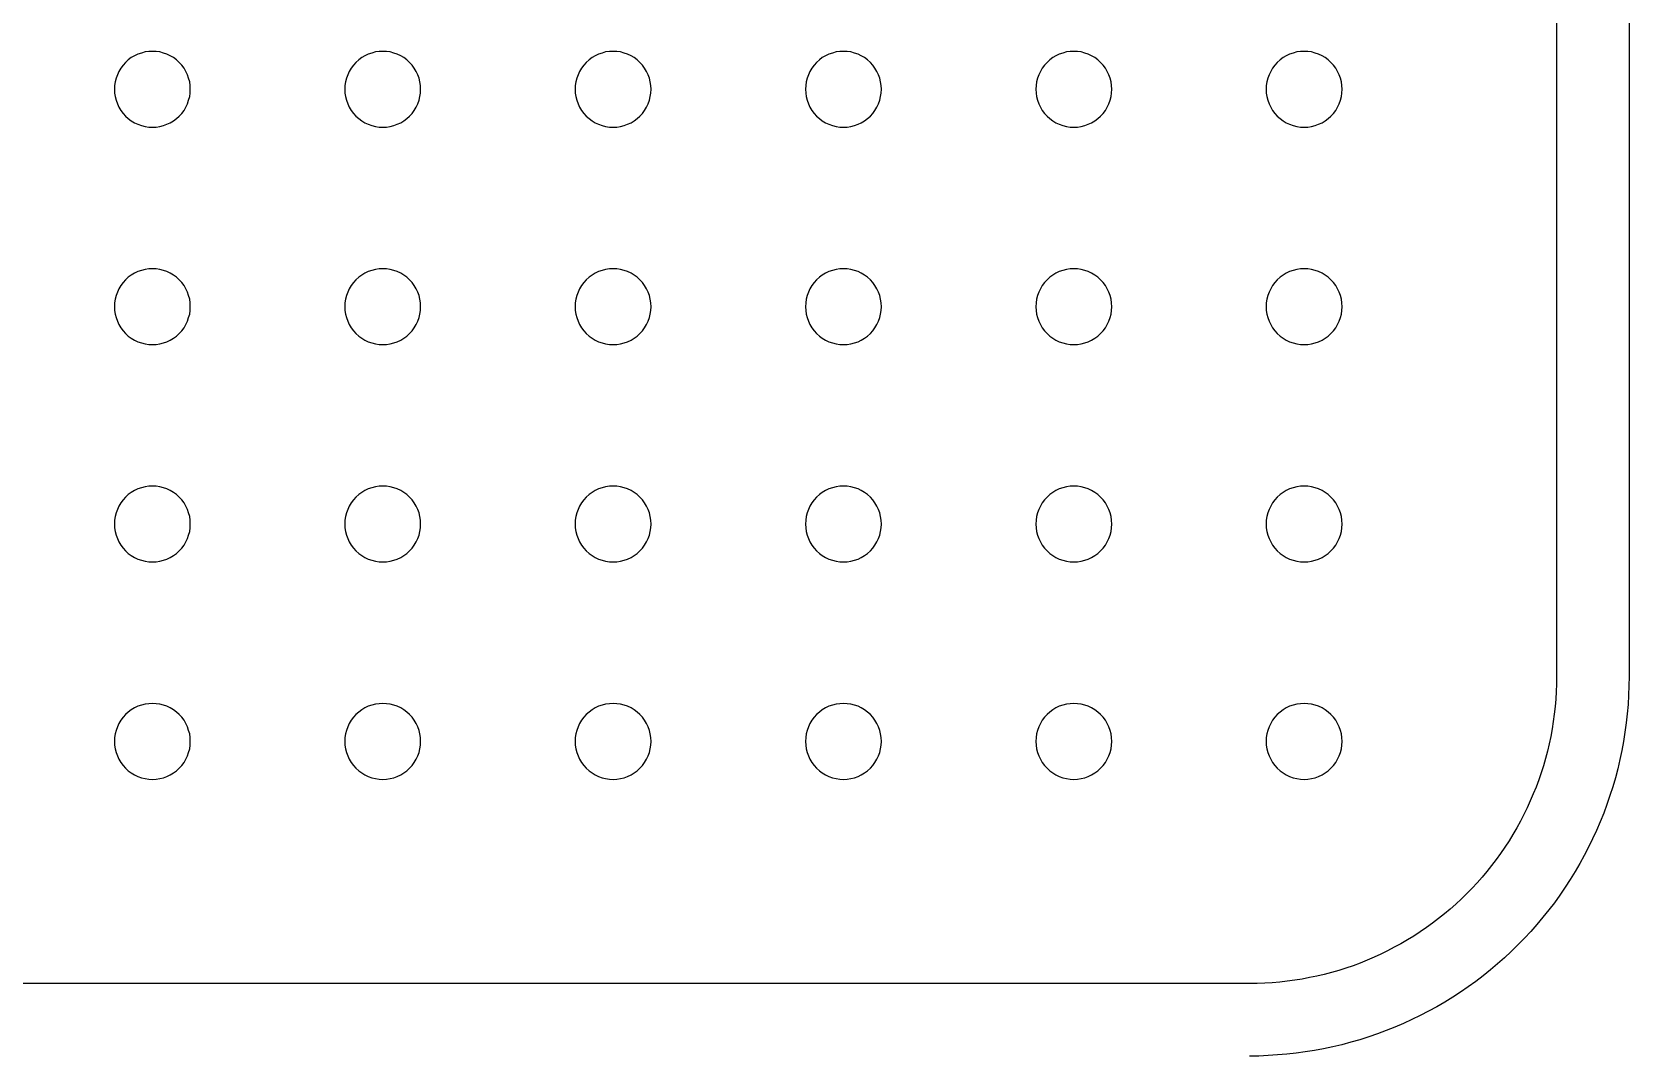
# Model space of a CAD drawing. Header units: millimetres. Extents: x -159872 to 386485, y -250577 to 158966.
# Drawn here: x 370577.6 to 370704.7, y 10125.5 to 10206.9 of the extents above; entities that cross this region are included whole.
import ezdxf

# ---------------------------------------------------------------- set-up
doc = ezdxf.new("R2010")
doc.units = ezdxf.units.MM
doc.layers.get('0').update_dxf_attribs({"lineweight": 25})
doc.layers.add('LDS-equipment-kitchen equipment', color=3, linetype='Continuous', lineweight=13)

# ---------------------------------------------------------------- blocks, each defined once
blk = doc.blocks.new('A$C41f9af21')
at = {"lineweight": 25, "transparency": 33554687}
for points in [[(483.2, 658.39, 0), (483.2, 565.02, 0)], [(488.96, 658.39, 0), (488.96, 565.02, 0)], [(458.78, 540.61, 0), (149.13, 540.61, 0)]]:
    blk.add_polyline3d(points, dxfattribs=at)
at = {"lineweight": 25}
for points in [[(368.51, 611.71, 0), (368.52, 611.41, 0), (368.57, 611.12, 0), (368.64, 610.83, 0), (368.74, 610.55, 0), (368.87, 610.28, 0), (369.02, 610.03, 0), (369.19, 609.79, 0), (369.39, 609.57, 0), (369.61, 609.37, 0), (369.85, 609.2, 0), (370.1, 609.04, 0), (370.37, 608.92, 0), (370.65, 608.82, 0), (370.94, 608.75, 0), (371.23, 608.7, 0), (371.53, 608.69, 0), (371.82, 608.7, 0), (372.12, 608.75, 0), (372.4, 608.82, 0), (372.68, 608.92, 0), (372.95, 609.04, 0), (373.2, 609.2, 0), (373.44, 609.37, 0), (373.66, 609.57, 0), (373.86, 609.79, 0), (374.04, 610.03, 0), (374.19, 610.28, 0), (374.31, 610.55, 0), (374.41, 610.83, 0), (374.49, 611.12, 0), (374.53, 611.41, 0), (374.54, 611.71, 0), (374.53, 612, 0), (374.49, 612.3, 0), (374.41, 612.58, 0), (374.31, 612.86, 0), (374.19, 613.13, 0), (374.04, 613.38, 0), (373.86, 613.62, 0), (373.66, 613.84, 0), (373.44, 614.04, 0), (373.2, 614.22, 0), (372.95, 614.37, 0), (372.68, 614.49, 0), (372.4, 614.59, 0), (372.12, 614.67, 0), (371.82, 614.71, 0), (371.53, 614.72, 0), (371.23, 614.71, 0), (370.94, 614.67, 0), (370.65, 614.59, 0), (370.37, 614.49, 0), (370.1, 614.37, 0), (369.85, 614.22, 0), (369.61, 614.04, 0), (369.39, 613.84, 0), (369.19, 613.62, 0), (369.02, 613.38, 0), (368.87, 613.13, 0), (368.74, 612.86, 0), (368.64, 612.58, 0), (368.57, 612.3, 0), (368.52, 612, 0), (368.51, 611.71, 0)], [(386.83, 611.71, 0), (386.84, 611.41, 0), (386.89, 611.12, 0), (386.96, 610.83, 0), (387.06, 610.55, 0), (387.18, 610.28, 0), (387.34, 610.03, 0), (387.51, 609.79, 0), (387.71, 609.57, 0), (387.93, 609.37, 0), (388.17, 609.2, 0), (388.42, 609.04, 0), (388.69, 608.92, 0), (388.97, 608.82, 0), (389.26, 608.75, 0), (389.55, 608.7, 0), (389.84, 608.69, 0), (390.14, 608.7, 0), (390.43, 608.75, 0), (390.72, 608.82, 0), (391, 608.92, 0), (391.27, 609.04, 0), (391.52, 609.2, 0), (391.76, 609.37, 0), (391.98, 609.57, 0), (392.18, 609.79, 0), (392.35, 610.03, 0), (392.51, 610.28, 0), (392.63, 610.55, 0), (392.73, 610.83, 0), (392.8, 611.12, 0), (392.85, 611.41, 0), (392.86, 611.71, 0), (392.85, 612, 0), (392.8, 612.3, 0), (392.73, 612.58, 0), (392.63, 612.86, 0), (392.51, 613.13, 0), (392.35, 613.38, 0), (392.18, 613.62, 0), (391.98, 613.84, 0), (391.76, 614.04, 0), (391.52, 614.22, 0), (391.27, 614.37, 0), (391, 614.49, 0), (390.72, 614.59, 0), (390.43, 614.67, 0), (390.14, 614.71, 0), (389.84, 614.72, 0), (389.55, 614.71, 0), (389.26, 614.67, 0), (388.97, 614.59, 0), (388.69, 614.49, 0), (388.42, 614.37, 0), (388.17, 614.22, 0), (387.93, 614.04, 0), (387.71, 613.84, 0), (387.51, 613.62, 0), (387.34, 613.38, 0), (387.18, 613.13, 0), (387.06, 612.86, 0), (386.96, 612.58, 0), (386.89, 612.3, 0), (386.84, 612, 0), (386.83, 611.71, 0)], [(405.15, 611.71, 0), (405.16, 611.41, 0), (405.2, 611.12, 0), (405.28, 610.83, 0), (405.38, 610.55, 0), (405.5, 610.28, 0), (405.65, 610.03, 0), (405.83, 609.79, 0), (406.03, 609.57, 0), (406.25, 609.37, 0), (406.49, 609.2, 0), (406.74, 609.04, 0), (407.01, 608.92, 0), (407.29, 608.82, 0), (407.57, 608.75, 0), (407.87, 608.7, 0), (408.16, 608.69, 0), (408.46, 608.7, 0), (408.75, 608.75, 0), (409.04, 608.82, 0), (409.32, 608.92, 0), (409.59, 609.04, 0), (409.84, 609.2, 0), (410.08, 609.37, 0), (410.3, 609.57, 0), (410.5, 609.79, 0), (410.67, 610.03, 0), (410.82, 610.28, 0), (410.95, 610.55, 0), (411.05, 610.83, 0), (411.12, 611.12, 0), (411.17, 611.41, 0), (411.18, 611.71, 0), (411.17, 612, 0), (411.12, 612.3, 0), (411.05, 612.58, 0), (410.95, 612.86, 0), (410.82, 613.13, 0), (410.67, 613.38, 0), (410.5, 613.62, 0), (410.3, 613.84, 0), (410.08, 614.04, 0), (409.84, 614.22, 0), (409.59, 614.37, 0), (409.32, 614.49, 0), (409.04, 614.59, 0), (408.75, 614.67, 0), (408.46, 614.71, 0), (408.16, 614.72, 0), (407.87, 614.71, 0), (407.57, 614.67, 0), (407.29, 614.59, 0), (407.01, 614.49, 0), (406.74, 614.37, 0), (406.49, 614.22, 0), (406.25, 614.04, 0), (406.03, 613.84, 0), (405.83, 613.62, 0), (405.65, 613.38, 0), (405.5, 613.13, 0), (405.38, 612.86, 0), (405.28, 612.58, 0), (405.2, 612.3, 0), (405.16, 612, 0), (405.15, 611.71, 0)], [(423.46, 611.71, 0), (423.48, 611.41, 0), (423.52, 611.12, 0), (423.59, 610.83, 0), (423.69, 610.55, 0), (423.82, 610.28, 0), (423.97, 610.03, 0), (424.15, 609.79, 0), (424.35, 609.57, 0), (424.57, 609.37, 0), (424.8, 609.2, 0), (425.06, 609.04, 0), (425.33, 608.92, 0), (425.61, 608.82, 0), (425.89, 608.75, 0), (426.19, 608.7, 0), (426.48, 608.69, 0), (426.78, 608.7, 0), (427.07, 608.75, 0), (427.36, 608.82, 0), (427.64, 608.92, 0), (427.9, 609.04, 0), (428.16, 609.2, 0), (428.4, 609.37, 0), (428.62, 609.57, 0), (428.81, 609.79, 0), (428.99, 610.03, 0), (429.14, 610.28, 0), (429.27, 610.55, 0), (429.37, 610.83, 0), (429.44, 611.12, 0), (429.48, 611.41, 0), (429.5, 611.71, 0), (429.48, 612, 0), (429.44, 612.3, 0), (429.37, 612.58, 0), (429.27, 612.86, 0), (429.14, 613.13, 0), (428.99, 613.38, 0), (428.81, 613.62, 0), (428.62, 613.84, 0), (428.4, 614.04, 0), (428.16, 614.22, 0), (427.9, 614.37, 0), (427.64, 614.49, 0), (427.36, 614.59, 0), (427.07, 614.67, 0), (426.78, 614.71, 0), (426.48, 614.72, 0), (426.19, 614.71, 0), (425.89, 614.67, 0), (425.61, 614.59, 0), (425.33, 614.49, 0), (425.06, 614.37, 0), (424.8, 614.22, 0), (424.57, 614.04, 0), (424.35, 613.84, 0), (424.15, 613.62, 0), (423.97, 613.38, 0), (423.82, 613.13, 0), (423.69, 612.86, 0), (423.59, 612.58, 0), (423.52, 612.3, 0), (423.48, 612, 0), (423.46, 611.71, 0)], [(441.78, 611.71, 0), (441.8, 611.41, 0), (441.84, 611.12, 0), (441.91, 610.83, 0), (442.01, 610.55, 0), (442.14, 610.28, 0), (442.29, 610.03, 0), (442.47, 609.79, 0), (442.67, 609.57, 0), (442.89, 609.37, 0), (443.12, 609.2, 0), (443.38, 609.04, 0), (443.64, 608.92, 0), (443.92, 608.82, 0), (444.21, 608.75, 0), (444.5, 608.7, 0), (444.8, 608.69, 0), (445.1, 608.7, 0), (445.39, 608.75, 0), (445.68, 608.82, 0), (445.95, 608.92, 0), (446.22, 609.04, 0), (446.48, 609.2, 0), (446.71, 609.37, 0), (446.93, 609.57, 0), (447.13, 609.79, 0), (447.31, 610.03, 0), (447.46, 610.28, 0), (447.59, 610.55, 0), (447.69, 610.83, 0), (447.76, 611.12, 0), (447.8, 611.41, 0), (447.82, 611.71, 0), (447.8, 612, 0), (447.76, 612.3, 0), (447.69, 612.58, 0), (447.59, 612.86, 0), (447.46, 613.13, 0), (447.31, 613.38, 0), (447.13, 613.62, 0), (446.93, 613.84, 0), (446.71, 614.04, 0), (446.48, 614.22, 0), (446.22, 614.37, 0), (445.95, 614.49, 0), (445.68, 614.59, 0), (445.39, 614.67, 0), (445.1, 614.71, 0), (444.8, 614.72, 0), (444.5, 614.71, 0), (444.21, 614.67, 0), (443.92, 614.59, 0), (443.64, 614.49, 0), (443.38, 614.37, 0), (443.12, 614.22, 0), (442.89, 614.04, 0), (442.67, 613.84, 0), (442.47, 613.62, 0), (442.29, 613.38, 0), (442.14, 613.13, 0), (442.01, 612.86, 0), (441.91, 612.58, 0), (441.84, 612.3, 0), (441.8, 612, 0), (441.78, 611.71, 0)], [(460.1, 611.71, 0), (460.11, 611.41, 0), (460.16, 611.12, 0), (460.23, 610.83, 0), (460.33, 610.55, 0), (460.46, 610.28, 0), (460.61, 610.03, 0), (460.79, 609.79, 0), (460.98, 609.57, 0), (461.2, 609.37, 0), (461.44, 609.2, 0), (461.7, 609.04, 0), (461.96, 608.92, 0), (462.24, 608.82, 0), (462.53, 608.75, 0), (462.82, 608.7, 0), (463.12, 608.69, 0), (463.41, 608.7, 0), (463.71, 608.75, 0), (463.99, 608.82, 0), (464.27, 608.92, 0), (464.54, 609.04, 0), (464.79, 609.2, 0), (465.03, 609.37, 0), (465.25, 609.57, 0), (465.45, 609.79, 0), (465.63, 610.03, 0), (465.78, 610.28, 0), (465.91, 610.55, 0), (466.01, 610.83, 0), (466.08, 611.12, 0), (466.12, 611.41, 0), (466.14, 611.71, 0), (466.12, 612, 0), (466.08, 612.3, 0), (466.01, 612.58, 0), (465.91, 612.86, 0), (465.78, 613.13, 0), (465.63, 613.38, 0), (465.45, 613.62, 0), (465.25, 613.84, 0), (465.03, 614.04, 0), (464.79, 614.22, 0), (464.54, 614.37, 0), (464.27, 614.49, 0), (463.99, 614.59, 0), (463.71, 614.67, 0), (463.41, 614.71, 0), (463.12, 614.72, 0), (462.82, 614.71, 0), (462.53, 614.67, 0), (462.24, 614.59, 0), (461.96, 614.49, 0), (461.7, 614.37, 0), (461.44, 614.22, 0), (461.2, 614.04, 0), (460.98, 613.84, 0), (460.79, 613.62, 0), (460.61, 613.38, 0), (460.46, 613.13, 0), (460.33, 612.86, 0), (460.23, 612.58, 0), (460.16, 612.3, 0), (460.11, 612, 0), (460.1, 611.71, 0)], [(368.51, 594.42, 0), (368.52, 594.13, 0), (368.57, 593.84, 0), (368.64, 593.55, 0), (368.74, 593.27, 0), (368.87, 593, 0), (369.02, 592.75, 0), (369.19, 592.51, 0), (369.39, 592.29, 0), (369.61, 592.09, 0), (369.85, 591.92, 0), (370.1, 591.76, 0), (370.37, 591.64, 0), (370.65, 591.54, 0), (370.94, 591.47, 0), (371.23, 591.42, 0), (371.53, 591.41, 0), (371.82, 591.42, 0), (372.12, 591.47, 0), (372.4, 591.54, 0), (372.68, 591.64, 0), (372.95, 591.76, 0), (373.2, 591.92, 0), (373.44, 592.09, 0), (373.66, 592.29, 0), (373.86, 592.51, 0), (374.04, 592.75, 0), (374.19, 593, 0), (374.31, 593.27, 0), (374.41, 593.55, 0), (374.49, 593.84, 0), (374.53, 594.13, 0), (374.54, 594.42, 0), (374.53, 594.72, 0), (374.49, 595.01, 0), (374.41, 595.3, 0), (374.31, 595.58, 0), (374.19, 595.85, 0), (374.04, 596.1, 0), (373.86, 596.34, 0), (373.66, 596.56, 0), (373.44, 596.76, 0), (373.2, 596.93, 0), (372.95, 597.09, 0), (372.68, 597.21, 0), (372.4, 597.31, 0), (372.12, 597.38, 0), (371.82, 597.43, 0), (371.53, 597.44, 0), (371.23, 597.43, 0), (370.94, 597.38, 0), (370.65, 597.31, 0), (370.37, 597.21, 0), (370.1, 597.09, 0), (369.85, 596.93, 0), (369.61, 596.76, 0), (369.39, 596.56, 0), (369.19, 596.34, 0), (369.02, 596.1, 0), (368.87, 595.85, 0), (368.74, 595.58, 0), (368.64, 595.3, 0), (368.57, 595.01, 0), (368.52, 594.72, 0), (368.51, 594.42, 0)], [(386.83, 594.42, 0), (386.84, 594.13, 0), (386.89, 593.84, 0), (386.96, 593.55, 0), (387.06, 593.27, 0), (387.18, 593, 0), (387.34, 592.75, 0), (387.51, 592.51, 0), (387.71, 592.29, 0), (387.93, 592.09, 0), (388.17, 591.92, 0), (388.42, 591.76, 0), (388.69, 591.64, 0), (388.97, 591.54, 0), (389.26, 591.47, 0), (389.55, 591.42, 0), (389.84, 591.41, 0), (390.14, 591.42, 0), (390.43, 591.47, 0), (390.72, 591.54, 0), (391, 591.64, 0), (391.27, 591.76, 0), (391.52, 591.92, 0), (391.76, 592.09, 0), (391.98, 592.29, 0), (392.18, 592.51, 0), (392.35, 592.75, 0), (392.51, 593, 0), (392.63, 593.27, 0), (392.73, 593.55, 0), (392.8, 593.84, 0), (392.85, 594.13, 0), (392.86, 594.42, 0), (392.85, 594.72, 0), (392.8, 595.01, 0), (392.73, 595.3, 0), (392.63, 595.58, 0), (392.51, 595.85, 0), (392.35, 596.1, 0), (392.18, 596.34, 0), (391.98, 596.56, 0), (391.76, 596.76, 0), (391.52, 596.93, 0), (391.27, 597.09, 0), (391, 597.21, 0), (390.72, 597.31, 0), (390.43, 597.38, 0), (390.14, 597.43, 0), (389.84, 597.44, 0), (389.55, 597.43, 0), (389.26, 597.38, 0), (388.97, 597.31, 0), (388.69, 597.21, 0), (388.42, 597.09, 0), (388.17, 596.93, 0), (387.93, 596.76, 0), (387.71, 596.56, 0), (387.51, 596.34, 0), (387.34, 596.1, 0), (387.18, 595.85, 0), (387.06, 595.58, 0), (386.96, 595.3, 0), (386.89, 595.01, 0), (386.84, 594.72, 0), (386.83, 594.42, 0)], [(405.15, 594.42, 0), (405.16, 594.13, 0), (405.2, 593.84, 0), (405.28, 593.55, 0), (405.38, 593.27, 0), (405.5, 593, 0), (405.65, 592.75, 0), (405.83, 592.51, 0), (406.03, 592.29, 0), (406.25, 592.09, 0), (406.49, 591.92, 0), (406.74, 591.76, 0), (407.01, 591.64, 0), (407.29, 591.54, 0), (407.57, 591.47, 0), (407.87, 591.42, 0), (408.16, 591.41, 0), (408.46, 591.42, 0), (408.75, 591.47, 0), (409.04, 591.54, 0), (409.32, 591.64, 0), (409.59, 591.76, 0), (409.84, 591.92, 0), (410.08, 592.09, 0), (410.3, 592.29, 0), (410.5, 592.51, 0), (410.67, 592.75, 0), (410.82, 593, 0), (410.95, 593.27, 0), (411.05, 593.55, 0), (411.12, 593.84, 0), (411.17, 594.13, 0), (411.18, 594.42, 0), (411.17, 594.72, 0), (411.12, 595.01, 0), (411.05, 595.3, 0), (410.95, 595.58, 0), (410.82, 595.85, 0), (410.67, 596.1, 0), (410.5, 596.34, 0), (410.3, 596.56, 0), (410.08, 596.76, 0), (409.84, 596.93, 0), (409.59, 597.09, 0), (409.32, 597.21, 0), (409.04, 597.31, 0), (408.75, 597.38, 0), (408.46, 597.43, 0), (408.16, 597.44, 0), (407.87, 597.43, 0), (407.57, 597.38, 0), (407.29, 597.31, 0), (407.01, 597.21, 0), (406.74, 597.09, 0), (406.49, 596.93, 0), (406.25, 596.76, 0), (406.03, 596.56, 0), (405.83, 596.34, 0), (405.65, 596.1, 0), (405.5, 595.85, 0), (405.38, 595.58, 0), (405.28, 595.3, 0), (405.2, 595.01, 0), (405.16, 594.72, 0), (405.15, 594.42, 0)], [(423.46, 594.42, 0), (423.48, 594.13, 0), (423.52, 593.84, 0), (423.59, 593.55, 0), (423.69, 593.27, 0), (423.82, 593, 0), (423.97, 592.75, 0), (424.15, 592.51, 0), (424.35, 592.29, 0), (424.57, 592.09, 0), (424.8, 591.92, 0), (425.06, 591.76, 0), (425.33, 591.64, 0), (425.61, 591.54, 0), (425.89, 591.47, 0), (426.19, 591.42, 0), (426.48, 591.41, 0), (426.78, 591.42, 0), (427.07, 591.47, 0), (427.36, 591.54, 0), (427.64, 591.64, 0), (427.9, 591.76, 0), (428.16, 591.92, 0), (428.4, 592.09, 0), (428.62, 592.29, 0), (428.81, 592.51, 0), (428.99, 592.75, 0), (429.14, 593, 0), (429.27, 593.27, 0), (429.37, 593.55, 0), (429.44, 593.84, 0), (429.48, 594.13, 0), (429.5, 594.42, 0), (429.48, 594.72, 0), (429.44, 595.01, 0), (429.37, 595.3, 0), (429.27, 595.58, 0), (429.14, 595.85, 0), (428.99, 596.1, 0), (428.81, 596.34, 0), (428.62, 596.56, 0), (428.4, 596.76, 0), (428.16, 596.93, 0), (427.9, 597.09, 0), (427.64, 597.21, 0), (427.36, 597.31, 0), (427.07, 597.38, 0), (426.78, 597.43, 0), (426.48, 597.44, 0), (426.19, 597.43, 0), (425.89, 597.38, 0), (425.61, 597.31, 0), (425.33, 597.21, 0), (425.06, 597.09, 0), (424.8, 596.93, 0), (424.57, 596.76, 0), (424.35, 596.56, 0), (424.15, 596.34, 0), (423.97, 596.1, 0), (423.82, 595.85, 0), (423.69, 595.58, 0), (423.59, 595.3, 0), (423.52, 595.01, 0), (423.48, 594.72, 0), (423.46, 594.42, 0)], [(441.78, 594.42, 0), (441.8, 594.13, 0), (441.84, 593.84, 0), (441.91, 593.55, 0), (442.01, 593.27, 0), (442.14, 593, 0), (442.29, 592.75, 0), (442.47, 592.51, 0), (442.67, 592.29, 0), (442.89, 592.09, 0), (443.12, 591.92, 0), (443.38, 591.76, 0), (443.64, 591.64, 0), (443.92, 591.54, 0), (444.21, 591.47, 0), (444.5, 591.42, 0), (444.8, 591.41, 0), (445.1, 591.42, 0), (445.39, 591.47, 0), (445.68, 591.54, 0), (445.95, 591.64, 0), (446.22, 591.76, 0), (446.48, 591.92, 0), (446.71, 592.09, 0), (446.93, 592.29, 0), (447.13, 592.51, 0), (447.31, 592.75, 0), (447.46, 593, 0), (447.59, 593.27, 0), (447.69, 593.55, 0), (447.76, 593.84, 0), (447.8, 594.13, 0), (447.82, 594.42, 0), (447.8, 594.72, 0), (447.76, 595.01, 0), (447.69, 595.3, 0), (447.59, 595.58, 0), (447.46, 595.85, 0), (447.31, 596.1, 0), (447.13, 596.34, 0), (446.93, 596.56, 0), (446.71, 596.76, 0), (446.48, 596.93, 0), (446.22, 597.09, 0), (445.95, 597.21, 0), (445.68, 597.31, 0), (445.39, 597.38, 0), (445.1, 597.43, 0), (444.8, 597.44, 0), (444.5, 597.43, 0), (444.21, 597.38, 0), (443.92, 597.31, 0), (443.64, 597.21, 0), (443.38, 597.09, 0), (443.12, 596.93, 0), (442.89, 596.76, 0), (442.67, 596.56, 0), (442.47, 596.34, 0), (442.29, 596.1, 0), (442.14, 595.85, 0), (442.01, 595.58, 0), (441.91, 595.3, 0), (441.84, 595.01, 0), (441.8, 594.72, 0), (441.78, 594.42, 0)], [(460.1, 594.42, 0), (460.11, 594.13, 0), (460.16, 593.84, 0), (460.23, 593.55, 0), (460.33, 593.27, 0), (460.46, 593, 0), (460.61, 592.75, 0), (460.79, 592.51, 0), (460.98, 592.29, 0), (461.2, 592.09, 0), (461.44, 591.92, 0), (461.7, 591.76, 0), (461.96, 591.64, 0), (462.24, 591.54, 0), (462.53, 591.47, 0), (462.82, 591.42, 0), (463.12, 591.41, 0), (463.41, 591.42, 0), (463.71, 591.47, 0), (463.99, 591.54, 0), (464.27, 591.64, 0), (464.54, 591.76, 0), (464.79, 591.92, 0), (465.03, 592.09, 0), (465.25, 592.29, 0), (465.45, 592.51, 0), (465.63, 592.75, 0), (465.78, 593, 0), (465.91, 593.27, 0), (466.01, 593.55, 0), (466.08, 593.84, 0), (466.12, 594.13, 0), (466.14, 594.42, 0), (466.12, 594.72, 0), (466.08, 595.01, 0), (466.01, 595.3, 0), (465.91, 595.58, 0), (465.78, 595.85, 0), (465.63, 596.1, 0), (465.45, 596.34, 0), (465.25, 596.56, 0), (465.03, 596.76, 0), (464.79, 596.93, 0), (464.54, 597.09, 0), (464.27, 597.21, 0), (463.99, 597.31, 0), (463.71, 597.38, 0), (463.41, 597.43, 0), (463.12, 597.44, 0), (462.82, 597.43, 0), (462.53, 597.38, 0), (462.24, 597.31, 0), (461.96, 597.21, 0), (461.7, 597.09, 0), (461.44, 596.93, 0), (461.2, 596.76, 0), (460.98, 596.56, 0), (460.79, 596.34, 0), (460.61, 596.1, 0), (460.46, 595.85, 0), (460.33, 595.58, 0), (460.23, 595.3, 0), (460.16, 595.01, 0), (460.11, 594.72, 0), (460.1, 594.42, 0)], [(368.51, 577.14, 0), (368.52, 576.85, 0), (368.57, 576.55, 0), (368.64, 576.27, 0), (368.74, 575.99, 0), (368.87, 575.72, 0), (369.02, 575.47, 0), (369.19, 575.23, 0), (369.39, 575.01, 0), (369.61, 574.81, 0), (369.85, 574.63, 0), (370.1, 574.48, 0), (370.37, 574.36, 0), (370.65, 574.26, 0), (370.94, 574.18, 0), (371.23, 574.14, 0), (371.53, 574.13, 0), (371.82, 574.14, 0), (372.12, 574.18, 0), (372.4, 574.26, 0), (372.68, 574.36, 0), (372.95, 574.48, 0), (373.2, 574.63, 0), (373.44, 574.81, 0), (373.66, 575.01, 0), (373.86, 575.23, 0), (374.04, 575.47, 0), (374.19, 575.72, 0), (374.31, 575.99, 0), (374.41, 576.27, 0), (374.49, 576.55, 0), (374.53, 576.85, 0), (374.54, 577.14, 0), (374.53, 577.44, 0), (374.49, 577.73, 0), (374.41, 578.02, 0), (374.31, 578.3, 0), (374.19, 578.57, 0), (374.04, 578.82, 0), (373.86, 579.06, 0), (373.66, 579.28, 0), (373.44, 579.48, 0), (373.2, 579.65, 0), (372.95, 579.8, 0), (372.68, 579.93, 0), (372.4, 580.03, 0), (372.12, 580.1, 0), (371.82, 580.15, 0), (371.53, 580.16, 0), (371.23, 580.15, 0), (370.94, 580.1, 0), (370.65, 580.03, 0), (370.37, 579.93, 0), (370.1, 579.8, 0), (369.85, 579.65, 0), (369.61, 579.48, 0), (369.39, 579.28, 0), (369.19, 579.06, 0), (369.02, 578.82, 0), (368.87, 578.57, 0), (368.74, 578.3, 0), (368.64, 578.02, 0), (368.57, 577.73, 0), (368.52, 577.44, 0), (368.51, 577.14, 0)], [(386.83, 577.14, 0), (386.84, 576.85, 0), (386.89, 576.55, 0), (386.96, 576.27, 0), (387.06, 575.99, 0), (387.18, 575.72, 0), (387.34, 575.47, 0), (387.51, 575.23, 0), (387.71, 575.01, 0), (387.93, 574.81, 0), (388.17, 574.63, 0), (388.42, 574.48, 0), (388.69, 574.36, 0), (388.97, 574.26, 0), (389.26, 574.18, 0), (389.55, 574.14, 0), (389.84, 574.13, 0), (390.14, 574.14, 0), (390.43, 574.18, 0), (390.72, 574.26, 0), (391, 574.36, 0), (391.27, 574.48, 0), (391.52, 574.63, 0), (391.76, 574.81, 0), (391.98, 575.01, 0), (392.18, 575.23, 0), (392.35, 575.47, 0), (392.51, 575.72, 0), (392.63, 575.99, 0), (392.73, 576.27, 0), (392.8, 576.55, 0), (392.85, 576.85, 0), (392.86, 577.14, 0), (392.85, 577.44, 0), (392.8, 577.73, 0), (392.73, 578.02, 0), (392.63, 578.3, 0), (392.51, 578.57, 0), (392.35, 578.82, 0), (392.18, 579.06, 0), (391.98, 579.28, 0), (391.76, 579.48, 0), (391.52, 579.65, 0), (391.27, 579.8, 0), (391, 579.93, 0), (390.72, 580.03, 0), (390.43, 580.1, 0), (390.14, 580.15, 0), (389.84, 580.16, 0), (389.55, 580.15, 0), (389.26, 580.1, 0), (388.97, 580.03, 0), (388.69, 579.93, 0), (388.42, 579.8, 0), (388.17, 579.65, 0), (387.93, 579.48, 0), (387.71, 579.28, 0), (387.51, 579.06, 0), (387.34, 578.82, 0), (387.18, 578.57, 0), (387.06, 578.3, 0), (386.96, 578.02, 0), (386.89, 577.73, 0), (386.84, 577.44, 0), (386.83, 577.14, 0)], [(405.15, 577.14, 0), (405.16, 576.85, 0), (405.2, 576.55, 0), (405.28, 576.27, 0), (405.38, 575.99, 0), (405.5, 575.72, 0), (405.65, 575.47, 0), (405.83, 575.23, 0), (406.03, 575.01, 0), (406.25, 574.81, 0), (406.49, 574.63, 0), (406.74, 574.48, 0), (407.01, 574.36, 0), (407.29, 574.26, 0), (407.57, 574.18, 0), (407.87, 574.14, 0), (408.16, 574.13, 0), (408.46, 574.14, 0), (408.75, 574.18, 0), (409.04, 574.26, 0), (409.32, 574.36, 0), (409.59, 574.48, 0), (409.84, 574.63, 0), (410.08, 574.81, 0), (410.3, 575.01, 0), (410.5, 575.23, 0), (410.67, 575.47, 0), (410.82, 575.72, 0), (410.95, 575.99, 0), (411.05, 576.27, 0), (411.12, 576.55, 0), (411.17, 576.85, 0), (411.18, 577.14, 0), (411.17, 577.44, 0), (411.12, 577.73, 0), (411.05, 578.02, 0), (410.95, 578.3, 0), (410.82, 578.57, 0), (410.67, 578.82, 0), (410.5, 579.06, 0), (410.3, 579.28, 0), (410.08, 579.48, 0), (409.84, 579.65, 0), (409.59, 579.8, 0), (409.32, 579.93, 0), (409.04, 580.03, 0), (408.75, 580.1, 0), (408.46, 580.15, 0), (408.16, 580.16, 0), (407.87, 580.15, 0), (407.57, 580.1, 0), (407.29, 580.03, 0), (407.01, 579.93, 0), (406.74, 579.8, 0), (406.49, 579.65, 0), (406.25, 579.48, 0), (406.03, 579.28, 0), (405.83, 579.06, 0), (405.65, 578.82, 0), (405.5, 578.57, 0), (405.38, 578.3, 0), (405.28, 578.02, 0), (405.2, 577.73, 0), (405.16, 577.44, 0), (405.15, 577.14, 0)], [(423.46, 577.14, 0), (423.48, 576.85, 0), (423.52, 576.55, 0), (423.59, 576.27, 0), (423.69, 575.99, 0), (423.82, 575.72, 0), (423.97, 575.47, 0), (424.15, 575.23, 0), (424.35, 575.01, 0), (424.57, 574.81, 0), (424.8, 574.63, 0), (425.06, 574.48, 0), (425.33, 574.36, 0), (425.61, 574.26, 0), (425.89, 574.18, 0), (426.19, 574.14, 0), (426.48, 574.13, 0), (426.78, 574.14, 0), (427.07, 574.18, 0), (427.36, 574.26, 0), (427.64, 574.36, 0), (427.9, 574.48, 0), (428.16, 574.63, 0), (428.4, 574.81, 0), (428.62, 575.01, 0), (428.81, 575.23, 0), (428.99, 575.47, 0), (429.14, 575.72, 0), (429.27, 575.99, 0), (429.37, 576.27, 0), (429.44, 576.55, 0), (429.48, 576.85, 0), (429.5, 577.14, 0), (429.48, 577.44, 0), (429.44, 577.73, 0), (429.37, 578.02, 0), (429.27, 578.3, 0), (429.14, 578.57, 0), (428.99, 578.82, 0), (428.81, 579.06, 0), (428.62, 579.28, 0), (428.4, 579.48, 0), (428.16, 579.65, 0), (427.9, 579.8, 0), (427.64, 579.93, 0), (427.36, 580.03, 0), (427.07, 580.1, 0), (426.78, 580.15, 0), (426.48, 580.16, 0), (426.19, 580.15, 0), (425.89, 580.1, 0), (425.61, 580.03, 0), (425.33, 579.93, 0), (425.06, 579.8, 0), (424.8, 579.65, 0), (424.57, 579.48, 0), (424.35, 579.28, 0), (424.15, 579.06, 0), (423.97, 578.82, 0), (423.82, 578.57, 0), (423.69, 578.3, 0), (423.59, 578.02, 0), (423.52, 577.73, 0), (423.48, 577.44, 0), (423.46, 577.14, 0)], [(441.78, 577.14, 0), (441.8, 576.85, 0), (441.84, 576.55, 0), (441.91, 576.27, 0), (442.01, 575.99, 0), (442.14, 575.72, 0), (442.29, 575.47, 0), (442.47, 575.23, 0), (442.67, 575.01, 0), (442.89, 574.81, 0), (443.12, 574.63, 0), (443.38, 574.48, 0), (443.64, 574.36, 0), (443.92, 574.26, 0), (444.21, 574.18, 0), (444.5, 574.14, 0), (444.8, 574.13, 0), (445.1, 574.14, 0), (445.39, 574.18, 0), (445.68, 574.26, 0), (445.95, 574.36, 0), (446.22, 574.48, 0), (446.48, 574.63, 0), (446.71, 574.81, 0), (446.93, 575.01, 0), (447.13, 575.23, 0), (447.31, 575.47, 0), (447.46, 575.72, 0), (447.59, 575.99, 0), (447.69, 576.27, 0), (447.76, 576.55, 0), (447.8, 576.85, 0), (447.82, 577.14, 0), (447.8, 577.44, 0), (447.76, 577.73, 0), (447.69, 578.02, 0), (447.59, 578.3, 0), (447.46, 578.57, 0), (447.31, 578.82, 0), (447.13, 579.06, 0), (446.93, 579.28, 0), (446.71, 579.48, 0), (446.48, 579.65, 0), (446.22, 579.8, 0), (445.95, 579.93, 0), (445.68, 580.03, 0), (445.39, 580.1, 0), (445.1, 580.15, 0), (444.8, 580.16, 0), (444.5, 580.15, 0), (444.21, 580.1, 0), (443.92, 580.03, 0), (443.64, 579.93, 0), (443.38, 579.8, 0), (443.12, 579.65, 0), (442.89, 579.48, 0), (442.67, 579.28, 0), (442.47, 579.06, 0), (442.29, 578.82, 0), (442.14, 578.57, 0), (442.01, 578.3, 0), (441.91, 578.02, 0), (441.84, 577.73, 0), (441.8, 577.44, 0), (441.78, 577.14, 0)], [(460.1, 577.14, 0), (460.11, 576.85, 0), (460.16, 576.55, 0), (460.23, 576.27, 0), (460.33, 575.99, 0), (460.46, 575.72, 0), (460.61, 575.47, 0), (460.79, 575.23, 0), (460.98, 575.01, 0), (461.2, 574.81, 0), (461.44, 574.63, 0), (461.7, 574.48, 0), (461.96, 574.36, 0), (462.24, 574.26, 0), (462.53, 574.18, 0), (462.82, 574.14, 0), (463.12, 574.13, 0), (463.41, 574.14, 0), (463.71, 574.18, 0), (463.99, 574.26, 0), (464.27, 574.36, 0), (464.54, 574.48, 0), (464.79, 574.63, 0), (465.03, 574.81, 0), (465.25, 575.01, 0), (465.45, 575.23, 0), (465.63, 575.47, 0), (465.78, 575.72, 0), (465.91, 575.99, 0), (466.01, 576.27, 0), (466.08, 576.55, 0), (466.12, 576.85, 0), (466.14, 577.14, 0), (466.12, 577.44, 0), (466.08, 577.73, 0), (466.01, 578.02, 0), (465.91, 578.3, 0), (465.78, 578.57, 0), (465.63, 578.82, 0), (465.45, 579.06, 0), (465.25, 579.28, 0), (465.03, 579.48, 0), (464.79, 579.65, 0), (464.54, 579.8, 0), (464.27, 579.93, 0), (463.99, 580.03, 0), (463.71, 580.1, 0), (463.41, 580.15, 0), (463.12, 580.16, 0), (462.82, 580.15, 0), (462.53, 580.1, 0), (462.24, 580.03, 0), (461.96, 579.93, 0), (461.7, 579.8, 0), (461.44, 579.65, 0), (461.2, 579.48, 0), (460.98, 579.28, 0), (460.79, 579.06, 0), (460.61, 578.82, 0), (460.46, 578.57, 0), (460.33, 578.3, 0), (460.23, 578.02, 0), (460.16, 577.73, 0), (460.11, 577.44, 0), (460.1, 577.14, 0)], [(488.96, 565.02, 0), (488.95, 564.28, 0), (488.92, 563.54, 0), (488.88, 562.8, 0), (488.82, 562.06, 0), (488.73, 561.33, 0), (488.63, 560.59, 0), (488.52, 559.86, 0), (488.38, 559.13, 0), (488.23, 558.41, 0), (488.06, 557.69, 0), (487.87, 556.97, 0), (487.66, 556.26, 0), (487.44, 555.55, 0), (487.2, 554.85, 0), (486.94, 554.16, 0), (486.66, 553.47, 0), (486.37, 552.79, 0), (486.06, 552.12, 0), (485.74, 551.45, 0), (485.4, 550.8, 0), (485.04, 550.15, 0), (484.67, 549.51, 0), (484.28, 548.88, 0), (483.88, 548.26, 0), (483.46, 547.64, 0), (483.02, 547.04, 0), (482.57, 546.46, 0), (482.11, 545.88, 0), (481.63, 545.31, 0), (481.14, 544.76, 0), (480.64, 544.21, 0), (480.12, 543.68, 0), (479.59, 543.17, 0), (479.05, 542.66, 0), (478.49, 542.17, 0), (477.93, 541.69, 0), (477.35, 541.23, 0), (476.76, 540.78, 0), (476.16, 540.35, 0), (475.55, 539.93, 0), (474.93, 539.53, 0), (474.3, 539.14, 0), (473.66, 538.76, 0), (473.01, 538.41, 0), (472.35, 538.07, 0), (471.69, 537.74, 0), (471.01, 537.43, 0), (470.33, 537.14, 0), (469.64, 536.87, 0), (468.95, 536.61, 0), (468.25, 536.37, 0), (467.54, 536.14, 0), (466.83, 535.94, 0), (466.12, 535.75, 0), (465.4, 535.58, 0), (464.67, 535.42, 0), (463.94, 535.29, 0), (463.21, 535.17, 0), (462.48, 535.07, 0), (461.74, 534.99, 0), (461, 534.93, 0), (460.27, 534.88, 0), (459.52, 534.85, 0), (458.78, 534.84, 0)], [(483.2, 565.02, 0), (483.19, 564.42, 0), (483.17, 563.82, 0), (483.13, 563.22, 0), (483.08, 562.63, 0), (483.01, 562.03, 0), (482.93, 561.44, 0), (482.84, 560.85, 0), (482.73, 560.26, 0), (482.6, 559.67, 0), (482.47, 559.09, 0), (482.31, 558.51, 0), (482.15, 557.93, 0), (481.97, 557.36, 0), (481.77, 556.8, 0), (481.56, 556.23, 0), (481.34, 555.68, 0), (481.1, 555.13, 0), (480.85, 554.58, 0), (480.59, 554.04, 0), (480.32, 553.51, 0), (480.03, 552.99, 0), (479.72, 552.47, 0), (479.41, 551.96, 0), (479.08, 551.46, 0), (478.74, 550.96, 0), (478.39, 550.48, 0), (478.03, 550, 0), (477.66, 549.53, 0), (477.27, 549.07, 0), (476.87, 548.63, 0), (476.47, 548.19, 0), (476.05, 547.76, 0), (475.62, 547.34, 0), (475.18, 546.93, 0), (474.73, 546.53, 0), (474.27, 546.15, 0), (473.8, 545.77, 0), (473.33, 545.41, 0), (472.84, 545.06, 0), (472.35, 544.72, 0), (471.85, 544.39, 0), (471.34, 544.08, 0), (470.82, 543.78, 0), (470.29, 543.49, 0), (469.76, 543.21, 0), (469.22, 542.95, 0), (468.68, 542.7, 0), (468.13, 542.47, 0), (467.57, 542.24, 0), (467.01, 542.03, 0), (466.44, 541.84, 0), (465.87, 541.66, 0), (465.3, 541.49, 0), (464.72, 541.34, 0), (464.13, 541.2, 0), (463.55, 541.08, 0), (462.96, 540.97, 0), (462.37, 540.87, 0), (461.77, 540.79, 0), (461.18, 540.72, 0), (460.58, 540.67, 0), (459.98, 540.64, 0), (459.38, 540.61, 0), (458.78, 540.61, 0)], [(368.51, 559.86, 0), (368.52, 559.57, 0), (368.57, 559.27, 0), (368.64, 558.99, 0), (368.74, 558.71, 0), (368.87, 558.44, 0), (369.02, 558.19, 0), (369.19, 557.95, 0), (369.39, 557.73, 0), (369.61, 557.53, 0), (369.85, 557.35, 0), (370.1, 557.2, 0), (370.37, 557.07, 0), (370.65, 556.97, 0), (370.94, 556.9, 0), (371.23, 556.86, 0), (371.53, 556.84, 0), (371.82, 556.86, 0), (372.12, 556.9, 0), (372.4, 556.97, 0), (372.68, 557.07, 0), (372.95, 557.2, 0), (373.2, 557.35, 0), (373.44, 557.53, 0), (373.66, 557.73, 0), (373.86, 557.95, 0), (374.04, 558.19, 0), (374.19, 558.44, 0), (374.31, 558.71, 0), (374.41, 558.99, 0), (374.49, 559.27, 0), (374.53, 559.57, 0), (374.54, 559.86, 0), (374.53, 560.16, 0), (374.49, 560.45, 0), (374.41, 560.74, 0), (374.31, 561.02, 0), (374.19, 561.28, 0), (374.04, 561.54, 0), (373.86, 561.78, 0), (373.66, 562, 0), (373.44, 562.19, 0), (373.2, 562.37, 0), (372.95, 562.52, 0), (372.68, 562.65, 0), (372.4, 562.75, 0), (372.12, 562.82, 0), (371.82, 562.86, 0), (371.53, 562.88, 0), (371.23, 562.86, 0), (370.94, 562.82, 0), (370.65, 562.75, 0), (370.37, 562.65, 0), (370.1, 562.52, 0), (369.85, 562.37, 0), (369.61, 562.19, 0), (369.39, 562, 0), (369.19, 561.78, 0), (369.02, 561.54, 0), (368.87, 561.28, 0), (368.74, 561.02, 0), (368.64, 560.74, 0), (368.57, 560.45, 0), (368.52, 560.16, 0), (368.51, 559.86, 0)], [(386.83, 559.86, 0), (386.84, 559.57, 0), (386.89, 559.27, 0), (386.96, 558.99, 0), (387.06, 558.71, 0), (387.18, 558.44, 0), (387.34, 558.19, 0), (387.51, 557.95, 0), (387.71, 557.73, 0), (387.93, 557.53, 0), (388.17, 557.35, 0), (388.42, 557.2, 0), (388.69, 557.07, 0), (388.97, 556.97, 0), (389.26, 556.9, 0), (389.55, 556.86, 0), (389.84, 556.84, 0), (390.14, 556.86, 0), (390.43, 556.9, 0), (390.72, 556.97, 0), (391, 557.07, 0), (391.27, 557.2, 0), (391.52, 557.35, 0), (391.76, 557.53, 0), (391.98, 557.73, 0), (392.18, 557.95, 0), (392.35, 558.19, 0), (392.51, 558.44, 0), (392.63, 558.71, 0), (392.73, 558.99, 0), (392.8, 559.27, 0), (392.85, 559.57, 0), (392.86, 559.86, 0), (392.85, 560.16, 0), (392.8, 560.45, 0), (392.73, 560.74, 0), (392.63, 561.02, 0), (392.51, 561.28, 0), (392.35, 561.54, 0), (392.18, 561.78, 0), (391.98, 562, 0), (391.76, 562.19, 0), (391.52, 562.37, 0), (391.27, 562.52, 0), (391, 562.65, 0), (390.72, 562.75, 0), (390.43, 562.82, 0), (390.14, 562.86, 0), (389.84, 562.88, 0), (389.55, 562.86, 0), (389.26, 562.82, 0), (388.97, 562.75, 0), (388.69, 562.65, 0), (388.42, 562.52, 0), (388.17, 562.37, 0), (387.93, 562.19, 0), (387.71, 562, 0), (387.51, 561.78, 0), (387.34, 561.54, 0), (387.18, 561.28, 0), (387.06, 561.02, 0), (386.96, 560.74, 0), (386.89, 560.45, 0), (386.84, 560.16, 0), (386.83, 559.86, 0)], [(405.15, 559.86, 0), (405.16, 559.57, 0), (405.2, 559.27, 0), (405.28, 558.99, 0), (405.38, 558.71, 0), (405.5, 558.44, 0), (405.65, 558.19, 0), (405.83, 557.95, 0), (406.03, 557.73, 0), (406.25, 557.53, 0), (406.49, 557.35, 0), (406.74, 557.2, 0), (407.01, 557.07, 0), (407.29, 556.97, 0), (407.57, 556.9, 0), (407.87, 556.86, 0), (408.16, 556.84, 0), (408.46, 556.86, 0), (408.75, 556.9, 0), (409.04, 556.97, 0), (409.32, 557.07, 0), (409.59, 557.2, 0), (409.84, 557.35, 0), (410.08, 557.53, 0), (410.3, 557.73, 0), (410.5, 557.95, 0), (410.67, 558.19, 0), (410.82, 558.44, 0), (410.95, 558.71, 0), (411.05, 558.99, 0), (411.12, 559.27, 0), (411.17, 559.57, 0), (411.18, 559.86, 0), (411.17, 560.16, 0), (411.12, 560.45, 0), (411.05, 560.74, 0), (410.95, 561.02, 0), (410.82, 561.28, 0), (410.67, 561.54, 0), (410.5, 561.78, 0), (410.3, 562, 0), (410.08, 562.19, 0), (409.84, 562.37, 0), (409.59, 562.52, 0), (409.32, 562.65, 0), (409.04, 562.75, 0), (408.75, 562.82, 0), (408.46, 562.86, 0), (408.16, 562.88, 0), (407.87, 562.86, 0), (407.57, 562.82, 0), (407.29, 562.75, 0), (407.01, 562.65, 0), (406.74, 562.52, 0), (406.49, 562.37, 0), (406.25, 562.19, 0), (406.03, 562, 0), (405.83, 561.78, 0), (405.65, 561.54, 0), (405.5, 561.28, 0), (405.38, 561.02, 0), (405.28, 560.74, 0), (405.2, 560.45, 0), (405.16, 560.16, 0), (405.15, 559.86, 0)], [(423.46, 559.86, 0), (423.48, 559.57, 0), (423.52, 559.27, 0), (423.59, 558.99, 0), (423.69, 558.71, 0), (423.82, 558.44, 0), (423.97, 558.19, 0), (424.15, 557.95, 0), (424.35, 557.73, 0), (424.57, 557.53, 0), (424.8, 557.35, 0), (425.06, 557.2, 0), (425.33, 557.07, 0), (425.61, 556.97, 0), (425.89, 556.9, 0), (426.19, 556.86, 0), (426.48, 556.84, 0), (426.78, 556.86, 0), (427.07, 556.9, 0), (427.36, 556.97, 0), (427.64, 557.07, 0), (427.9, 557.2, 0), (428.16, 557.35, 0), (428.4, 557.53, 0), (428.62, 557.73, 0), (428.81, 557.95, 0), (428.99, 558.19, 0), (429.14, 558.44, 0), (429.27, 558.71, 0), (429.37, 558.99, 0), (429.44, 559.27, 0), (429.48, 559.57, 0), (429.5, 559.86, 0), (429.48, 560.16, 0), (429.44, 560.45, 0), (429.37, 560.74, 0), (429.27, 561.02, 0), (429.14, 561.28, 0), (428.99, 561.54, 0), (428.81, 561.78, 0), (428.62, 562, 0), (428.4, 562.19, 0), (428.16, 562.37, 0), (427.9, 562.52, 0), (427.64, 562.65, 0), (427.36, 562.75, 0), (427.07, 562.82, 0), (426.78, 562.86, 0), (426.48, 562.88, 0), (426.19, 562.86, 0), (425.89, 562.82, 0), (425.61, 562.75, 0), (425.33, 562.65, 0), (425.06, 562.52, 0), (424.8, 562.37, 0), (424.57, 562.19, 0), (424.35, 562, 0), (424.15, 561.78, 0), (423.97, 561.54, 0), (423.82, 561.28, 0), (423.69, 561.02, 0), (423.59, 560.74, 0), (423.52, 560.45, 0), (423.48, 560.16, 0), (423.46, 559.86, 0)], [(441.78, 559.86, 0), (441.8, 559.57, 0), (441.84, 559.27, 0), (441.91, 558.99, 0), (442.01, 558.71, 0), (442.14, 558.44, 0), (442.29, 558.19, 0), (442.47, 557.95, 0), (442.67, 557.73, 0), (442.89, 557.53, 0), (443.12, 557.35, 0), (443.38, 557.2, 0), (443.64, 557.07, 0), (443.92, 556.97, 0), (444.21, 556.9, 0), (444.5, 556.86, 0), (444.8, 556.84, 0), (445.1, 556.86, 0), (445.39, 556.9, 0), (445.68, 556.97, 0), (445.95, 557.07, 0), (446.22, 557.2, 0), (446.48, 557.35, 0), (446.71, 557.53, 0), (446.93, 557.73, 0), (447.13, 557.95, 0), (447.31, 558.19, 0), (447.46, 558.44, 0), (447.59, 558.71, 0), (447.69, 558.99, 0), (447.76, 559.27, 0), (447.8, 559.57, 0), (447.82, 559.86, 0), (447.8, 560.16, 0), (447.76, 560.45, 0), (447.69, 560.74, 0), (447.59, 561.02, 0), (447.46, 561.28, 0), (447.31, 561.54, 0), (447.13, 561.78, 0), (446.93, 562, 0), (446.71, 562.19, 0), (446.48, 562.37, 0), (446.22, 562.52, 0), (445.95, 562.65, 0), (445.68, 562.75, 0), (445.39, 562.82, 0), (445.1, 562.86, 0), (444.8, 562.88, 0), (444.5, 562.86, 0), (444.21, 562.82, 0), (443.92, 562.75, 0), (443.64, 562.65, 0), (443.38, 562.52, 0), (443.12, 562.37, 0), (442.89, 562.19, 0), (442.67, 562, 0), (442.47, 561.78, 0), (442.29, 561.54, 0), (442.14, 561.28, 0), (442.01, 561.02, 0), (441.91, 560.74, 0), (441.84, 560.45, 0), (441.8, 560.16, 0), (441.78, 559.86, 0)], [(460.1, 559.86, 0), (460.11, 559.57, 0), (460.16, 559.27, 0), (460.23, 558.99, 0), (460.33, 558.71, 0), (460.46, 558.44, 0), (460.61, 558.19, 0), (460.79, 557.95, 0), (460.98, 557.73, 0), (461.2, 557.53, 0), (461.44, 557.35, 0), (461.7, 557.2, 0), (461.96, 557.07, 0), (462.24, 556.97, 0), (462.53, 556.9, 0), (462.82, 556.86, 0), (463.12, 556.84, 0), (463.41, 556.86, 0), (463.71, 556.9, 0), (463.99, 556.97, 0), (464.27, 557.07, 0), (464.54, 557.2, 0), (464.79, 557.35, 0), (465.03, 557.53, 0), (465.25, 557.73, 0), (465.45, 557.95, 0), (465.63, 558.19, 0), (465.78, 558.44, 0), (465.91, 558.71, 0), (466.01, 558.99, 0), (466.08, 559.27, 0), (466.12, 559.57, 0), (466.14, 559.86, 0), (466.12, 560.16, 0), (466.08, 560.45, 0), (466.01, 560.74, 0), (465.91, 561.02, 0), (465.78, 561.28, 0), (465.63, 561.54, 0), (465.45, 561.78, 0), (465.25, 562, 0), (465.03, 562.19, 0), (464.79, 562.37, 0), (464.54, 562.52, 0), (464.27, 562.65, 0), (463.99, 562.75, 0), (463.71, 562.82, 0), (463.41, 562.86, 0), (463.12, 562.88, 0), (462.82, 562.86, 0), (462.53, 562.82, 0), (462.24, 562.75, 0), (461.96, 562.65, 0), (461.7, 562.52, 0), (461.44, 562.37, 0), (461.2, 562.19, 0), (460.98, 562, 0), (460.79, 561.78, 0), (460.61, 561.54, 0), (460.46, 561.28, 0), (460.33, 561.02, 0), (460.23, 560.74, 0), (460.16, 560.45, 0), (460.11, 560.16, 0), (460.1, 559.86, 0)]]:
    blk.add_polyline3d(points, dxfattribs=at)
blk = doc.blocks.new('Group-338')
at = {"layer": 'LDS-equipment-kitchen equipment', "rotation": 359.9999999945186}
blk.add_blockref('A$C41f9af21', (309542.18, 46048.13), dxfattribs=at)

msp = doc.modelspace()

# ---------------------------------------------------------------- block references
at = {"layer": 'LDS-equipment-kitchen equipment', "color": 7}
msp.add_blockref('Group-338', (60673.51323, -36457.51522), dxfattribs=at)

doc.saveas('drawing.dxf')
